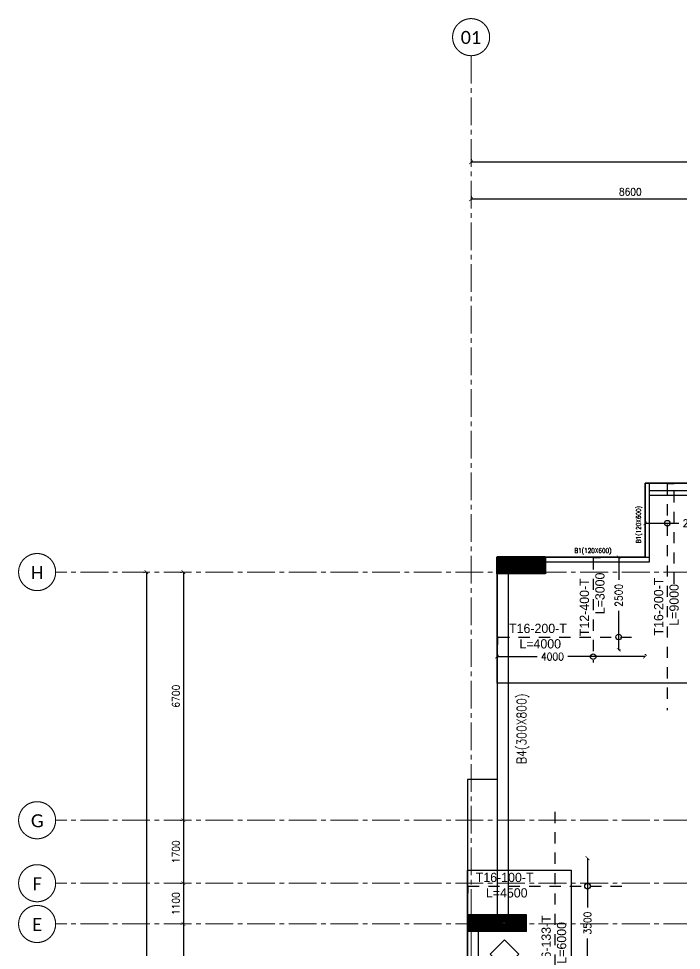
# Model space of a CAD drawing. Header units: millimetres. Extents: x -967280 to 3852, y 2833 to 1955156.
# Drawn here: x -753053 to -735148, y 703625 to 728777 of the extents above; entities that cross this region are included whole.
import ezdxf
from ezdxf.enums import TextEntityAlignment as Align

# ---------------------------------------------------------------- set-up
doc = ezdxf.new("R2010")
doc.units = ezdxf.units.MM
doc.header["$LTSCALE"] = 1000
doc.header["$PDMODE"] = 35
doc.header["$PDSIZE"] = 25
for name, pattern in [('$0$DASHED2', [0.375, 0.25, -0.125]), ('B05-FIRST FLOOR PLAN$0$DLINE', [0.55, 0.3, -0.25]), ('Columns_Structural070816$0$CENTER2', [1.125, 0.75, -0.125, 0.125, -0.125]), ('HRZN_Line-Ptrn-Sold', [9144001.0, 9144000.0, -1])]:
    doc.linetypes.add(name, pattern=pattern)
for name, color, linetype in [('_N-DIM 3', 7, 'Continuous'), ('B05-FIRST FLOOR PLAN$0$STR_ROOF RFT$0$S-SYMB', 30, 'Continuous'), ('S - col hach', 1, 'Continuous'), ('S -Beams', 2, 'Continuous'), ('S-TEXT', 2, 'Continuous'), ('SLAB', 210, 'Continuous')]:
    doc.layers.add(name, color=color, linetype=linetype)
for name, color, linetype, lineweight in [('A-AX-ATT-100', 7, 'HRZN_Line-Ptrn-Sold', 18), ('S - column', 6, 'Continuous', 60), ('ST-000-AXIS', 9, 'Columns_Structural070816$0$CENTER2', 9), ('ST-203-SLAB-TXT', 7, 'Continuous', 30), ('ST-206-SLAB-DIM', 1, 'Continuous', 20), ('ST-RFT-BOT', 2, '$0$DASHED2', 30), ('ST-RFT-TOP', 5, '$0$DASHED2', 30)]:
    doc.layers.add(name, color=color, linetype=linetype, lineweight=lineweight)
doc.styles.add('B05-FIRST FLOOR PLAN$0$XS-Roof RFT$0$T25-100', font='STENCIL.shx', dxfattribs={"height": 250})
doc.styles.add('Calibri_2', font='calibri.ttf', dxfattribs={"height": 300})
doc.styles.add('ST-DIM', font='romans.shx', dxfattribs={"width": 0.85})
doc.styles.add('TUNELNO', font='romans.shx', dxfattribs={"width": 0.9})
doc.dimstyles.new('Copy(2) of DSEC', dxfattribs={"dimtxt": 200, "dimasz": 100, "dimexe": 50, "dimexo": 80, "dimgap": 100, "dimtad": 1, "dimdec": 0, "dimrnd": 5, "dimzin": 0, "dimdsep": 46, "dimtxsty": 'TUNELNO', "dimblk": 'ARCHTICK', "dimcen": 0.09, "dimclrd": 1, "dimclre": 1, "dimclrt": 3, "dimadec": 0, "dimazin": 0, "dimtfac": 0.78125, "dimtdec": 0, "dimtix": 1, "dimtmove": 2, "dimatfit": 3, "dimldrblk": 'ARCHTICK', "dimfxl": 1, "dimtolj": 1, "dimtzin": 0, "dimarcsym": 0})

# ---------------------------------------------------------------- blocks, each defined once
blk = doc.blocks.new('str col from 1st to 3rd')
at = {"layer": 'S - col hach'}
h = blk.add_hatch(dxfattribs=at)
h.set_pattern_fill('ANSI31', color=2, scale=10, angle=90)
h.set_pattern_definition([(135, (1204352.032, -211048.726), (-22.4506403, -22.4506403), [])])
h.paths.add_polyline_path([(-28700, 13700), (-30000, 13700), (-30000, 13250), (-28700, 13250)])
h = blk.add_hatch(dxfattribs=at)
h.set_pattern_fill('ANSI31', color=2, scale=10)
h.set_pattern_definition([(45, (-254348.726, -1220652.032), (-22.4506403, 22.4506403), [])])
h.paths.add_polyline_path([(-30800, 3600), (-29200, 3600), (-29200, 4050), (-30800, 4050)])
at = {"layer": 'S - column', "lineweight": 15}
for points in [[(-30000, 13250), (-28700, 13250), (-28700, 13700), (-30000, 13700)], [(-30800, 4050), (-30800, 3600), (-29200, 3600), (-29200, 4050)]]:
    blk.add_lwpolyline(points, close=True, dxfattribs=at)
at = {"layer": 'ST-RFT-BOT', "color": 7, "linetype": 'Continuous', "lineweight": 50, "ltscale": 30}
blk.add_lwpolyline([(-28700, 13250), (-28700, 13700), (-30000, 13700), (-30000, 13250)], dxfattribs=at)
at = {"layer": 'ST-RFT-BOT', "color": 7, "linetype": 'Continuous', "ltscale": 30}
blk.add_lwpolyline([(-29200, 3600), (-29200, 4050), (-30800, 4050), (-30800, 3600)], dxfattribs=at)
blk = doc.blocks.new('_ArchTick')
at = {"color": 0, "linetype": 'ByBlock', "const_width": 0.15}
blk.add_lwpolyline([(-0.5, -0.5), (0.5, 0.5)], dxfattribs=at)
blk = doc.blocks.new('*D753')
at = {"layer": 'Defpoints', "color": 0, "transparency": 16777216}
for p in [(-737655, 706113), (-737685, 702612), (-737655, 702612)]:
    blk.add_point(p, dxfattribs=at)
at = {"layer": 'ST-206-SLAB-DIM', "color": 1, "lineweight": -2, "transparency": 16777216}
for p, q in [((-737685, 706113), (-737685, 704780)), ((-737685, 702612), (-737685, 703945))]:
    blk.add_line(p, q, dxfattribs=at)
at = {"layer": 'ST-206-SLAB-DIM', "color": 1, "lineweight": -2, "transparency": 16777216, "xscale": 100, "yscale": 100, "zscale": 100}
for p, rotation in [((-737685, 706113), 90), ((-737685, 702612), 270)]:
    blk.add_blockref('_ArchTick', p, dxfattribs=dict(at, rotation=rotation))
at = {"layer": 'ST-206-SLAB-DIM', "color": 3, "transparency": 16777216, "insert": (-737685, 704362), "char_height": 200, "attachment_point": 5, "rotation": 90, "style": 'TUNELNO'}
blk.add_mtext('\\A1;3500', dxfattribs=at)
blk = doc.blocks.new('*D754')
at = {"layer": 'Defpoints', "color": 0, "transparency": 16777216}
for p in [(-736917, 714237), (-736917, 711738), (-736842, 711738)]:
    blk.add_point(p, dxfattribs=at)
at = {"layer": 'ST-206-SLAB-DIM', "color": 1, "lineweight": -2, "transparency": 16777216}
for p, q in [((-736842, 714237), (-736842, 713626)), ((-736837, 714237), (-736792, 714237)), ((-736842, 711738), (-736842, 712792)), ((-736837, 711738), (-736792, 711738))]:
    blk.add_line(p, q, dxfattribs=at)
at = {"layer": 'ST-206-SLAB-DIM', "color": 1, "lineweight": -2, "transparency": 16777216, "xscale": 100, "yscale": 100, "zscale": 100}
for p, rotation in [((-736842, 714237), 90), ((-736842, 711738), 270)]:
    blk.add_blockref('_ArchTick', p, dxfattribs=dict(at, rotation=rotation))
at = {"layer": 'ST-206-SLAB-DIM', "color": 3, "transparency": 16777216, "insert": (-736842, 713209), "char_height": 200, "attachment_point": 5, "rotation": 90, "style": 'TUNELNO'}
blk.add_mtext('\\A1;2500', dxfattribs=at)
blk = doc.blocks.new('*D755')
at = {"layer": 'Defpoints', "color": 0, "transparency": 16777216}
for p in [(-740129, 711554), (-740129, 711538), (-736129, 711538)]:
    blk.add_point(p, dxfattribs=at)
at = {"layer": 'ST-206-SLAB-DIM', "color": 1, "lineweight": -2, "transparency": 16777216}
for p, q in [((-740129, 711618), (-740129, 711604)), ((-736129, 711618), (-736129, 711604)), ((-740129, 711554), (-739048, 711554)), ((-736129, 711554), (-738214, 711554))]:
    blk.add_line(p, q, dxfattribs=at)
at = {"layer": 'ST-206-SLAB-DIM', "color": 1, "lineweight": -2, "transparency": 16777216, "xscale": 100, "yscale": 100, "zscale": 100}
for p, rotation in [((-740129, 711554), 180.0000000000016), ((-736129, 711554), 1.598721155460225e-12)]:
    blk.add_blockref('_ArchTick', p, dxfattribs=dict(at, rotation=rotation))
at = {"layer": 'ST-206-SLAB-DIM', "color": 3, "transparency": 16777216, "insert": (-738631, 711554), "char_height": 200, "attachment_point": 5, "style": 'TUNELNO'}
blk.add_mtext('\\A1;4000', dxfattribs=at)
blk = doc.blocks.new('*D723')
at = {"layer": 'Defpoints', "color": 0, "transparency": 16777216}
for p in [(-736129, 715288), (-733927, 715291), (-733926, 715156)]:
    blk.add_point(p, dxfattribs=at)
at = {"layer": 'ST-206-SLAB-DIM', "color": 1, "lineweight": -2, "transparency": 16777216}
for p, q in [((-736129, 715208), (-736128, 715103)), ((-736129, 715153), (-735220, 715154)), ((-733926, 715156), (-734386, 715155)), ((-733927, 715211), (-733926, 715106))]:
    blk.add_line(p, q, dxfattribs=at)
at = {"layer": 'ST-206-SLAB-DIM', "color": 1, "lineweight": -2, "transparency": 16777216, "xscale": 100, "yscale": 100, "zscale": 100}
for p, rotation in [((-736129, 715153), 180.0758397816262), ((-733926, 715156), 0.07583978162613966)]:
    blk.add_blockref('_ArchTick', p, dxfattribs=dict(at, rotation=rotation))
at = {"layer": 'ST-206-SLAB-DIM', "color": 3, "transparency": 16777216, "insert": (-734803, 715157), "char_height": 200, "attachment_point": 5, "rotation": 0.0758, "style": 'TUNELNO'}
blk.add_mtext('\\A1;2200', dxfattribs=at)
blk = doc.blocks.new('Grid - HRZN_G-Datm-Grid-Head-1554275-FIRST FLOOR FFL_1_')
at = {"layer": 'A-AX-ATT-100'}
blk.add_circle((0, 0), 5, dxfattribs=at)
blk = doc.blocks.new('*D1495')
at = {"layer": '_N-DIM 3', "color": 1, "linetype": 'Continuous', "lineweight": -2, "ltscale": 30, "transparency": 16777216}
for p, q in [((516899, 747185), (516899, 747155)), ((525499, 747105), (516899, 747105)), ((525499, 747185), (525499, 747155))]:
    blk.add_line(p, q, dxfattribs=at)
at = {"layer": 'Defpoints', "color": 0, "linetype": 'Continuous', "ltscale": 30, "transparency": 16777216}
for p in [(516899, 747105), (516899, 747105), (525499, 747105)]:
    blk.add_point(p, dxfattribs=at)
at = {"layer": '_N-DIM 3', "color": 1, "linetype": 'Continuous', "lineweight": -2, "ltscale": 30, "transparency": 16777216, "xscale": 100, "yscale": 100, "zscale": 100, "rotation": 180}
blk.add_blockref('_ArchTick', (516899, 747105), dxfattribs=at)
at = {"layer": '_N-DIM 3', "color": 1, "linetype": 'Continuous', "lineweight": -2, "ltscale": 30, "transparency": 16777216, "xscale": 100, "yscale": 100, "zscale": 100}
blk.add_blockref('_ArchTick', (525499, 747105), dxfattribs=at)
at = {"layer": '_N-DIM 3', "color": 3, "linetype": 'Continuous', "ltscale": 30, "transparency": 16777216, "insert": (521199, 747305), "char_height": 200, "attachment_point": 5, "style": 'TUNELNO'}
blk.add_mtext('\\A1;8600', dxfattribs=at)
blk = doc.blocks.new('*D1496')
at = {"layer": '_N-DIM 3', "color": 1, "linetype": 'Continuous', "lineweight": -2, "ltscale": 30, "transparency": 16777216}
for p, q in [((516899, 748185), (516899, 748155)), ((563099, 748105), (516899, 748105)), ((563099, 748185), (563099, 748155))]:
    blk.add_line(p, q, dxfattribs=at)
at = {"layer": 'Defpoints', "color": 0, "linetype": 'Continuous', "ltscale": 30, "transparency": 16777216}
for p in [(516899, 748105), (516899, 748105), (563099, 748105)]:
    blk.add_point(p, dxfattribs=at)
at = {"layer": '_N-DIM 3', "color": 1, "linetype": 'Continuous', "lineweight": -2, "ltscale": 30, "transparency": 16777216, "xscale": 100, "yscale": 100, "zscale": 100, "rotation": 180}
blk.add_blockref('_ArchTick', (516899, 748105), dxfattribs=at)
at = {"layer": '_N-DIM 3', "color": 1, "linetype": 'Continuous', "lineweight": -2, "ltscale": 30, "transparency": 16777216, "xscale": 100, "yscale": 100, "zscale": 100}
blk.add_blockref('_ArchTick', (563099, 748105), dxfattribs=at)
at = {"layer": '_N-DIM 3', "color": 3, "linetype": 'Continuous', "ltscale": 30, "transparency": 16777216, "insert": (539999, 748305), "char_height": 200, "attachment_point": 5, "style": 'TUNELNO'}
blk.add_mtext('\\A1;46200', dxfattribs=at)
blk = doc.blocks.new('*D1505')
at = {"layer": '_N-DIM 3', "color": 1, "linetype": 'Continuous', "lineweight": -2, "ltscale": 30, "transparency": 16777216}
for p, q in [((509045, 737040), (509075, 737040)), ((509125, 737040), (509125, 730340)), ((509045, 730340), (509075, 730340))]:
    blk.add_line(p, q, dxfattribs=at)
at = {"layer": 'Defpoints', "color": 0, "linetype": 'Continuous', "ltscale": 30, "transparency": 16777216}
for p in [(509125, 737040), (509125, 730340), (509125, 730340)]:
    blk.add_point(p, dxfattribs=at)
at = {"layer": '_N-DIM 3', "color": 1, "linetype": 'Continuous', "lineweight": -2, "ltscale": 30, "transparency": 16777216, "xscale": 100, "yscale": 100, "zscale": 100}
for p, rotation in [((509125, 737040), 90), ((509125, 730340), 270)]:
    blk.add_blockref('_ArchTick', p, dxfattribs=dict(at, rotation=rotation))
at = {"layer": '_N-DIM 3', "color": 3, "linetype": 'Continuous', "ltscale": 30, "transparency": 16777216, "insert": (508925, 733690), "char_height": 200, "attachment_point": 5, "rotation": 90, "style": 'TUNELNO'}
blk.add_mtext('\\A1;6700', dxfattribs=at)
blk = doc.blocks.new('*D1506')
at = {"layer": '_N-DIM 3', "color": 1, "linetype": 'Continuous', "lineweight": -2, "ltscale": 30, "transparency": 16777216}
for p, q in [((509045, 730340), (509075, 730340)), ((509125, 730340), (509125, 728640)), ((509045, 728640), (509075, 728640))]:
    blk.add_line(p, q, dxfattribs=at)
at = {"layer": 'Defpoints', "color": 0, "linetype": 'Continuous', "ltscale": 30, "transparency": 16777216}
for p in [(509125, 730340), (509125, 728640), (509125, 728640)]:
    blk.add_point(p, dxfattribs=at)
at = {"layer": '_N-DIM 3', "color": 1, "linetype": 'Continuous', "lineweight": -2, "ltscale": 30, "transparency": 16777216, "xscale": 100, "yscale": 100, "zscale": 100}
for p, rotation in [((509125, 730340), 90), ((509125, 728640), 270)]:
    blk.add_blockref('_ArchTick', p, dxfattribs=dict(at, rotation=rotation))
at = {"layer": '_N-DIM 3', "color": 3, "linetype": 'Continuous', "ltscale": 30, "transparency": 16777216, "insert": (508925, 729490), "char_height": 200, "attachment_point": 5, "rotation": 90, "style": 'TUNELNO'}
blk.add_mtext('\\A1;1700', dxfattribs=at)
blk = doc.blocks.new('*D1507')
at = {"layer": '_N-DIM 3', "color": 1, "linetype": 'Continuous', "lineweight": -2, "ltscale": 30, "transparency": 16777216}
for p, q in [((509045, 728640), (509075, 728640)), ((509125, 728640), (509125, 727540)), ((509045, 727540), (509075, 727540))]:
    blk.add_line(p, q, dxfattribs=at)
at = {"layer": 'Defpoints', "color": 0, "linetype": 'Continuous', "ltscale": 30, "transparency": 16777216}
for p in [(509125, 728640), (509125, 727540), (509125, 727540)]:
    blk.add_point(p, dxfattribs=at)
at = {"layer": '_N-DIM 3', "color": 1, "linetype": 'Continuous', "lineweight": -2, "ltscale": 30, "transparency": 16777216, "xscale": 100, "yscale": 100, "zscale": 100}
for p, rotation in [((509125, 728640), 90), ((509125, 727540), 270)]:
    blk.add_blockref('_ArchTick', p, dxfattribs=dict(at, rotation=rotation))
at = {"layer": '_N-DIM 3', "color": 3, "linetype": 'Continuous', "ltscale": 30, "transparency": 16777216, "insert": (508925, 728090), "char_height": 200, "attachment_point": 5, "rotation": 90, "style": 'TUNELNO'}
blk.add_mtext('\\A1;1100', dxfattribs=at)
blk = doc.blocks.new('*D1508')
at = {"layer": '_N-DIM 3', "color": 1, "linetype": 'Continuous', "lineweight": -2, "ltscale": 30, "transparency": 16777216}
for p, q in [((509045, 727540), (509075, 727540)), ((509125, 727540), (509125, 719940)), ((509045, 719940), (509075, 719940))]:
    blk.add_line(p, q, dxfattribs=at)
at = {"layer": 'Defpoints', "color": 0, "linetype": 'Continuous', "ltscale": 30, "transparency": 16777216}
for p in [(509125, 727540), (509125, 719940), (509125, 719940)]:
    blk.add_point(p, dxfattribs=at)
at = {"layer": '_N-DIM 3', "color": 1, "linetype": 'Continuous', "lineweight": -2, "ltscale": 30, "transparency": 16777216, "xscale": 100, "yscale": 100, "zscale": 100}
for p, rotation in [((509125, 727540), 90), ((509125, 719940), 270)]:
    blk.add_blockref('_ArchTick', p, dxfattribs=dict(at, rotation=rotation))
at = {"layer": '_N-DIM 3', "color": 3, "linetype": 'Continuous', "ltscale": 30, "transparency": 16777216, "insert": (508925, 723740), "char_height": 200, "attachment_point": 5, "rotation": 90, "style": 'TUNELNO'}
blk.add_mtext('\\A1;7600', dxfattribs=at)
blk = doc.blocks.new('*D1512')
at = {"layer": '_N-DIM 3', "color": 1, "linetype": 'Continuous', "lineweight": -2, "ltscale": 30, "transparency": 16777216}
for p, q in [((508045, 737040), (508075, 737040)), ((508125, 737040), (508125, 710440)), ((508045, 710440), (508075, 710440))]:
    blk.add_line(p, q, dxfattribs=at)
at = {"layer": 'Defpoints', "color": 0, "linetype": 'Continuous', "ltscale": 30, "transparency": 16777216}
for p in [(508125, 737040), (508125, 710440), (508125, 710440)]:
    blk.add_point(p, dxfattribs=at)
at = {"layer": '_N-DIM 3', "color": 1, "linetype": 'Continuous', "lineweight": -2, "ltscale": 30, "transparency": 16777216, "xscale": 100, "yscale": 100, "zscale": 100}
for p, rotation in [((508125, 737040), 90), ((508125, 710440), 270)]:
    blk.add_blockref('_ArchTick', p, dxfattribs=dict(at, rotation=rotation))
at = {"layer": '_N-DIM 3', "color": 3, "linetype": 'Continuous', "ltscale": 30, "transparency": 16777216, "insert": (507925, 723740), "char_height": 200, "attachment_point": 5, "rotation": 90, "style": 'TUNELNO'}
blk.add_mtext('\\A1;26600', dxfattribs=at)
blk = doc.blocks.new('AXES-00')
at = {"layer": 'ST-000-AXIS'}
for p, q in [((516898.9, 750979.6), (516898.9, 695813.8)), ((575723.2, 737039.7), (505674.3, 737039.7)), ((575723.2, 730339.7), (505674.3, 730339.7)), ((575723.2, 728639.7), (505674.3, 728639.7)), ((575723.2, 727539.7), (505674.3, 727539.7))]:
    blk.add_line(p, q, dxfattribs=at)
at = {"layer": 'A-AX-ATT-100'}
for p, xscale, yscale, zscale, rotation in [((516898.9, 751479.6), 99.99999999999993, 99.99999999999993, 99.99999999999993, 180), ((505174.3, 737039.7), 100.0000000000001, 100.0000000000001, 100.0000000000001, 90), ((505174.3, 730339.7), 100.0000000000001, 100.0000000000001, 100.0000000000001, 90), ((505174.3, 728639.7), 100.0000000000001, 100.0000000000001, 100.0000000000001, 90), ((505174.3, 727539.7), 100.0000000000001, 100.0000000000001, 100.0000000000001, 90)]:
    blk.add_blockref('Grid - HRZN_G-Datm-Grid-Head-1554275-FIRST FLOOR FFL_1_', p, dxfattribs=dict(at, xscale=xscale, yscale=yscale, zscale=zscale, rotation=rotation))
at = {"layer": 'A-AX-ATT-100', "linetype": 'Continuous', "lineweight": 13, "char_height": 350, "attachment_point": 1, "style": 'Calibri_2'}
for s, insert, width in [('01', (516618, 751647.5), 673.417), ('H', (505005.2, 737201), 416.877), ('G', (505005.2, 730501), 416.877), ('F', (505051.7, 728801), 304.641), ('E', (505041.7, 727701), 328.692)]:
    blk.add_mtext(s, dxfattribs=dict(at, insert=insert, width=width))
at = {"layer": '_N-DIM 3', "color": 3, "linetype": 'Continuous', "ltscale": 30}
for base, p1, p2, picture, middle in [((516898.9, 748104.7), (563098.9, 748104.7), (516898.9, 748104.7), '*D1496', (539998.9, 748304.7)), ((516898.9, 747104.7), (525498.9, 747104.7), (516898.9, 747104.7), '*D1495', (521198.9, 747304.7))]:
    dim = blk.add_linear_dim(base=base, p1=p1, p2=p2, dimstyle='Copy(2) of DSEC', dxfattribs=at)
    dim.commit()
    dim.dimension.update_dxf_attribs({"geometry": picture, "text_midpoint": middle})
for base, p1, p2, picture, middle in [((508125, 710439.7), (508125, 737039.7), (508125, 710439.7), '*D1512', (507925, 723739.7)), ((509125, 730339.7), (509125, 737039.7), (509125, 730339.7), '*D1505', (508925, 733689.7)), ((509125, 728639.7), (509125, 730339.7), (509125, 728639.7), '*D1506', (508925, 729489.7)), ((509125, 727539.7), (509125, 728639.7), (509125, 727539.7), '*D1507', (508925, 728089.7)), ((509125, 719939.7), (509125, 727539.7), (509125, 719939.7), '*D1508', (508925, 723739.7))]:
    dim = blk.add_linear_dim(base=base, p1=p1, p2=p2, angle=90, dimstyle='Copy(2) of DSEC', dxfattribs=at)
    dim.commit()
    dim.dimension.update_dxf_attribs({"geometry": picture, "text_midpoint": middle})

msp = doc.modelspace()

# ---------------------------------------------------------------- linework, layer by layer
at = {"layer": 'B05-FIRST FLOOR PLAN$0$STR_ROOF RFT$0$S-SYMB'}
for centre in [(-735528.8, 715157.8), (-736842.4, 712082.5), (-737531.6, 711553.9), (-737684.7, 705359.5)]:
    msp.add_circle(centre, 75, dxfattribs=at)
at = {"layer": 'S -Beams'}
for p, q in [((-736128.7, 714237.4), (-736128.7, 716237.4)), ((-736008.7, 714117.4), (-736008.7, 716237.4)), ((-736008.7, 716037.4), (-730730.3, 716037.4)), ((-736008.7, 715917.4), (-730848.8, 715917.4)), ((-738828.7, 714237.4), (-736008.7, 714237.4)), ((-738828.7, 714117.4), (-736008.7, 714117.4)), ((-740128.7, 713787.4), (-740128.7, 704587.4)), ((-739828.7, 713787.4), (-739828.7, 704587.4)), ((-740928.7, 696937.4), (-740928.7, 704137.4)), ((-740628.7, 696937.4), (-740628.7, 704137.4))]:
    msp.add_line(p, q, dxfattribs=at)
msp.add_lwpolyline([(-734928.8, 716237.4), (-736128.7, 716237.4), (-736128.7, 714237.4), (-740128.7, 714237.4), (-740128.8, 708237.4), (-740928.8, 708237.4), (-740928.8, 692837.4)], dxfattribs=at)
at = {"layer": 'S-TEXT', "color": 7, "true_color": 0xffffff}
msp.add_lwpolyline([(-739925.9, 703135.6), (-739538.7, 703522.7), (-739925.9, 703909.9), (-740313.1, 703522.7)], close=True, dxfattribs=at)
at = {"layer": 'SLAB', "color": 2, "linetype": 'Continuous', "ltscale": 30}
for points in [[(-740128.7, 714237.4), (-736128.7, 714237.4), (-736128.7, 716237.4), (-734928.8, 716237.4), (-734928.8, 716037.4), (-730728.8, 716037.4), (-730728.8, 714187.4), (-730528.7, 714187.4), (-730528.7, 712737.4), (-730078.8, 712737.4), (-730078.8, 712537.1), (-729128.6, 712537.1), (-729128.6, 710837.4), (-740128.7, 710837.4)], [(-740928.8, 705787.4), (-738128.7, 705787.4), (-738128.7, 702937.4), (-740928.8, 702937.4)]]:
    msp.add_lwpolyline(points, close=True, dxfattribs=at)
at = {"layer": 'ST-RFT-TOP', "linetype": 'B05-FIRST FLOOR PLAN$0$DLINE'}
for points in [[(-735338.8, 713517.4), (-735338.8, 716217.4), (-735528.8, 716217.4), (-735528.8, 710107.4)], [(-738567.4, 707362.4), (-738567.4, 701362.4)], [(-740908.7, 705169.5), (-740908.7, 705359.5), (-736598.7, 705359.5)]]:
    msp.add_lwpolyline(points, dxfattribs=at)
for points in [[(-737331.6, 714217.4), (-737519.1, 714217.4, 0.4142136), (-737531.6, 714204.9), (-737531.6, 711392.7)], [(-740108.7, 711882.5), (-740108.7, 712070, -0.4142136), (-740096.2, 712082.5), (-736288.3, 712082.5)]]:
    msp.add_lwpolyline(points, format="xyb", dxfattribs=at)

# ---------------------------------------------------------------- block references
at = {"layer": 'S -Beams'}
msp.add_blockref('AXES-00', (-1257727.6, -23202.4), dxfattribs=at)
at = {"layer": 'ST-RFT-BOT', "color": 3, "linetype": 'Continuous'}
msp.add_blockref('str col from 1st to 3rd', (-710128.7, 700537.4), dxfattribs=at)

# ---------------------------------------------------------------- texts
at = {"layer": 'ST-203-SLAB-TXT', "color": 1, "style": 'ST-DIM', "width": 0.85}
msp.add_text('B1(120X600)', height=125, rotation=90, dxfattribs=at).set_placement((-736308.4, 715119.5), align=Align.MIDDLE_CENTER)
msp.add_text('B1(120X600)', height=125, dxfattribs=at).set_placement((-737536.6, 714417.1), align=Align.MIDDLE_CENTER)
at = {"layer": 'ST-203-SLAB-TXT', "style": 'B05-FIRST FLOOR PLAN$0$XS-Roof RFT$0$T25-100'}
for s, p in [('T12-400-T', (-737643.4, 712107.3)), ('L=3000', (-737224.2, 712697.9)), ('T16-200-T', (-735638.1, 712124.6)), ('L=9000', (-735221.4, 712389.9)), ('T16-133-T', (-738676.7, 703012.4)), ('L=6000', (-738260, 703265.7))]:
    msp.add_text(s, height=250, rotation=90, dxfattribs=at).set_placement(p)
for s, p in [('T16-200-T', (-739803.7, 712191.8)), ('L=4000', (-739524.3, 711775.1)), ('T16-100-T', (-740703.2, 705468.8)), ('L=4500', (-740428.5, 705052.1))]:
    msp.add_text(s, height=250, dxfattribs=at).set_placement(p)
at = {"layer": 'ST-203-SLAB-TXT', "style": 'ST-DIM', "width": 0.85}
msp.add_text('B4(300X800)', height=250, rotation=90, dxfattribs=at).set_placement((-739466.3, 709606.3), align=Align.MIDDLE_CENTER)

# ---------------------------------------------------------------- dimensions: what is measured, and where the dimension line sits
at = {"layer": 'ST-206-SLAB-DIM'}
for base, p1, p2, angle, picture, middle in [((-733926.5, 715156), (-736128.7, 715288.4), (-733926.6, 715291.3), 0.07584, '*D723', (-734802.8, 715156.9)), ((-736842.4, 711738.5), (-736916.9, 714237.4), (-736916.9, 711738.5), 270, '*D754', (-736842.4, 713209.3)), ((-740128.7, 711553.9), (-736128.7, 711537.7), (-740128.7, 711537.7), 180, '*D755', (-738630.7, 711553.9)), ((-737684.8, 702611.9), (-737654.8, 706112.8), (-737654.8, 702611.9), 270, '*D753', (-737684.8, 704362.4))]:
    dim = msp.add_linear_dim(base=base, p1=p1, p2=p2, angle=angle, dimstyle='Copy(2) of DSEC', dxfattribs=at)
    dim.commit()
    dim.dimension.update_dxf_attribs({"geometry": picture, "text_midpoint": middle, "dimtype": 161})

doc.saveas('drawing.dxf')
